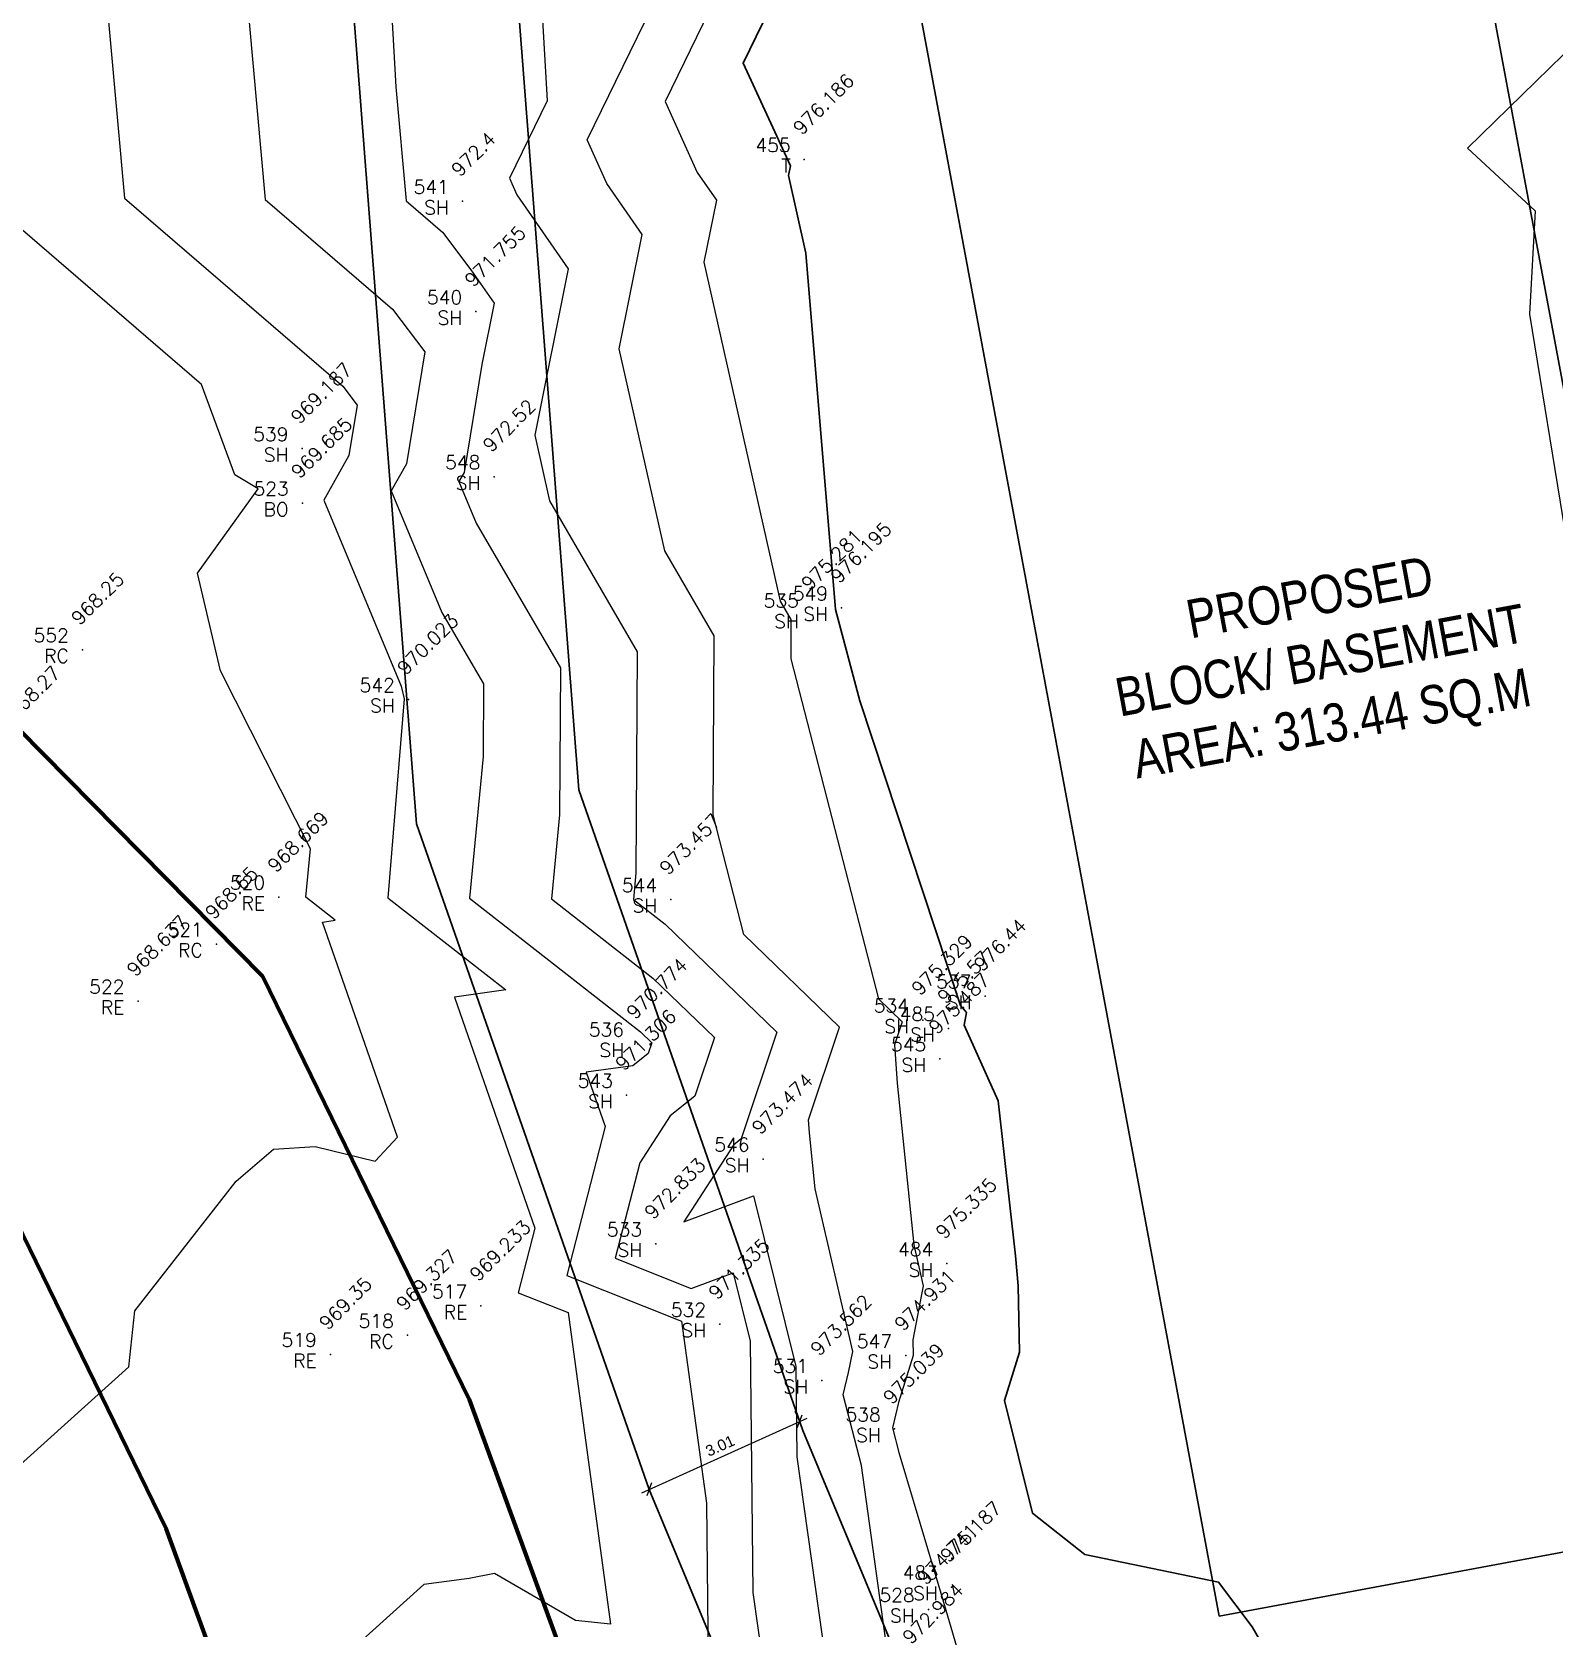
# Model space of a CAD drawing. Header units: metres. Extents: x 319894 to 3389272, y 120 to 6136017.
# Drawn here: x 321017 to 321044.77, y 3067885.54 to 3067914.64 of the extents above; entities that cross this region are included whole.
import ezdxf
from ezdxf.enums import TextEntityAlignment as Align

# ---------------------------------------------------------------- set-up
doc = ezdxf.new("R2010")
doc.units = ezdxf.units.M
doc.header["$MEASUREMENT"] = 0
doc.layers.get('Defpoints').update_dxf_attribs({"color": 254})
doc.layers.add('a_MUEBLE', color=255, linetype='Continuous', lineweight=5)
doc.layers.add('wall', color=4, linetype='Continuous', lineweight=30)
for name, color, linetype in [('BO', 7, 'Continuous'), ('Contour', 254, 'Continuous'), ('Index_Contour', 8, 'Continuous'), ('Points', 7, 'Continuous'), ('Points-ELV', 6, 'Continuous'), ('Points-NUM', 4, 'Continuous'), ('Points-TXT', 3, 'Continuous'), ('RC', 7, 'Continuous'), ('RE', 7, 'Continuous'), ('S-DIM', 7, 'Continuous'), ('SH', 7, 'Continuous'), ('T', 7, 'Continuous'), ('TEXT', 255, 'Continuous')]:
    doc.layers.add(name, color=color, linetype=linetype)
doc.styles.add('romans', font='romans.shx')
doc.styles.get("Standard").update_dxf_attribs({"font": 'arial.ttf'})
doc.dimstyles.get("Standard").update_dxf_attribs({"dimtxt": 0.2, "dimasz": 0.18, "dimexe": 0.2, "dimexo": 0.2, "dimgap": 0.09, "dimtad": 1, "dimzin": 0, "dimdsep": 46, "dimtxsty": 'Standard', "dimblk": 'OBLIQUE', "dimcen": 0.09, "dimdle": 0.15, "dimclrt": 7, "dimadec": 0, "dimazin": 0, "dimtfac": 1, "dimtofl": 0, "dimtmove": 0, "dimatfit": 3, "dimfxl": 0.3, "dimfxlon": 1, "dimtfillclr": 2, "dimtolj": 1, "dimtzin": 0, "dimarcsym": 0})

# ---------------------------------------------------------------- blocks, each defined once
blk = doc.blocks.new('POINTS')
at = {"layer": 'Points'}
blk.add_line((0, 0), (0, 0), dxfattribs=at)
blk.add_point((0, 0), dxfattribs=at)
at = {"layer": 'Points-ELV', "style": 'romans'}
blk.add_attdef('ELEV', text='', height=1, rotation=45, dxfattribs=at).set_placement((0, 0), align=Align.BOTTOM_LEFT)
at = {"layer": 'Points-NUM', "style": 'romans'}
blk.add_attdef('PTNUM', text='', height=1, dxfattribs=at).set_placement((0, 0), align=Align.BOTTOM_RIGHT)
at = {"layer": 'Points-TXT', "style": 'romans'}
blk.add_attdef('DESC', text='', height=1, dxfattribs=at).set_placement((0, 0), align=Align.BOTTOM_RIGHT)
blk = doc.blocks.new('SIT4')
at = {"color": 7}
for p, q in [((320293.225, 3067740.625, 1969.362), (320288.785, 3067745.123, 1969.362)), ((320293.225, 3067740.625, 1969.362), (320288.785, 3067745.123, 1969.362)), ((320296.995, 3067732.908, 1969.362), (320293.225, 3067740.625, 1969.362)), ((320296.995, 3067732.908, 1969.362), (320293.225, 3067740.625, 1969.362)), ((320291.466, 3067730.557, 1969.362), (320288.265, 3067737.109, 1969.362)), ((320291.466, 3067730.557, 1969.362), (320288.265, 3067737.109, 1969.362)), ((320300.4, 3067723.577, 1969.362), (320296.995, 3067732.908, 1969.362)), ((320295.151, 3067720.458, 1969.362), (320291.466, 3067730.557, 1969.362)), ((320295.151, 3067720.458, 1969.362), (320291.466, 3067730.557, 1969.362))]:
    blk.add_line(p, q, dxfattribs=at)
at = {"color": 1, "lineweight": 30, "elevation": 987.586}
blk.add_lwpolyline([(320370.962, 3067788.062), (320365.642, 3067786.817), (320365.22, 3067781.217), (320357.075, 3067768.983), (320351.198, 3067769.518), (320338.771, 3067776.828), (320320.261, 3067793.321), (320314.412, 3067798.558), (320311.03, 3067797.459), (320298.566, 3067783.015), (320298.855, 3067776.316), (320293.441, 3067769.683), (320295.803, 3067764.568), (320294.773, 3067759.718), (320296.035, 3067743.401), (320300.28, 3067731.268), (320306.229, 3067716.969), (320317.648, 3067711.854), (320321.527, 3067710.598), (320324.41, 3067708.85), (320339.069, 3067708.62), (320362.184, 3067707.54), (320368.815, 3067710.117), (320374.083, 3067711.085)], dxfattribs=at)
at = {"color": 1, "elevation": 987.586}
blk.add_lwpolyline([(320311.03, 3067797.459), (320298.566, 3067783.015), (320298.855, 3067776.316), (320293.441, 3067769.683), (320295.803, 3067764.568), (320294.773, 3067759.718), (320296.035, 3067743.401), (320300.28, 3067731.268), (320306.229, 3067716.969), (320315.045, 3067713.02), (320325.063, 3067714.996), (320328.066, 3067715.293), (320335.229, 3067717.481), (320341.617, 3067720.482), (320345.096, 3067723.545), (320351.898, 3067731.539), (320355.884, 3067738.417), (320358.002, 3067746.064), (320360.455, 3067757.695), (320361.102, 3067761.434), (320353.282, 3067760.331), (320350.46, 3067769.953), (320338.771, 3067776.828), (320320.261, 3067793.321)], dxfattribs=at)
at = {"color": 5, "lineweight": 30}
blk.add_lwpolyline([(320318.65, 3067721.661), (320316.246, 3067721.998), (320313.496, 3067722.881), (320312.652, 3067727.391), (320311.746, 3067727.952), (320311.278, 3067728.76), (320310.665, 3067729.575), (320308.226, 3067730.081), (320307.271, 3067730.836), (320306.764, 3067732.887), (320307.036, 3067733.768), (320307.013, 3067734.981), (320306.964, 3067735.528), (320306.647, 3067738.352), (320306.026, 3067739.733), (320306.07, 3067739.963), (320305.956, 3067740.088), (320304.123, 3067745.646), (320303.677, 3067747.311), (320303.14, 3067753.806), (320302.822, 3067755.22), (320302.858, 3067755.397), (320301.993, 3067757.272), (320304.019, 3067761.43)], dxfattribs=at)
at = {"layer": 'a_MUEBLE', "lineweight": 40, "elevation": 968}
blk.add_lwpolyline([(320288.785, 3067745.123), (320293.225, 3067740.625), (320296.995, 3067732.908), (320300.4, 3067723.577), (320306.229, 3067716.969), (320315.045, 3067713.02), (320325.063, 3067714.996)], dxfattribs=at)
at = {"layer": 'Contour'}
for points in [[(320317.201, 3067757.666), (320315.205, 3067755.722), (320316.442, 3067754.579), (320316.34, 3067752.693), (320316.988, 3067748.706)], [(320318.65, 3067721.661), (320316.246, 3067721.998), (320313.496, 3067722.881), (320312.652, 3067727.391), (320311.746, 3067727.952), (320311.278, 3067728.76), (320310.665, 3067729.575), (320308.226, 3067730.081), (320307.271, 3067730.836), (320306.764, 3067732.887), (320307.036, 3067733.768), (320307.013, 3067734.981), (320306.964, 3067735.528), (320306.647, 3067738.352), (320306.026, 3067739.733), (320306.07, 3067739.963), (320305.956, 3067740.088), (320304.123, 3067745.646), (320303.677, 3067747.311), (320303.14, 3067753.806), (320302.822, 3067755.22), (320302.858, 3067755.397), (320301.993, 3067757.272), (320304.019, 3067761.43)], [(320304.605, 3067728.465), (320304.15, 3067731.702), (320303.821, 3067732.99), (320303.917, 3067733.398), (320303.992, 3067733.779), (320303.307, 3067736.75), (320303.202, 3067737.766), (320303.184, 3067738.007), (320303.752, 3067739.697), (320302.007, 3067741.383), (320301.444, 3067743.565), (320301.464, 3067746.832), (320300.564, 3067748.378), (320299.735, 3067752.065), (320300.154, 3067754.145), (320299.51, 3067755.074), (320299.15, 3067755.872), (320300.984, 3067759.636)], [(320297.958, 3067764.602), (320298.416, 3067756.583), (320297.729, 3067755.172), (320297.864, 3067754.872), (320298.802, 3067753.519), (320298.191, 3067750.487), (320298.46, 3067749.291), (320300.062, 3067746.54), (320300.038, 3067742.506), (320299.992, 3067742.025), (320300.572, 3067741.572), (320302.611, 3067739.601), (320301.958, 3067737.657), (320301.815, 3067737.543), (320300.91, 3067736.146), (320302.184, 3067736.622), (320302.958, 3067733.511), (320302.976, 3067731.862), (320303.57, 3067727.638)], [(320295.181, 3067765.211), (320295.659, 3067756.841), (320295.847, 3067754.761), (320296.511, 3067754.19), (320297.026, 3067753.504), (320297.45, 3067752.893), (320297.225, 3067751.776), (320296.903, 3067749.81), (320296.808, 3067749.641), (320297.125, 3067748.884), (320298.661, 3067746.247), (320298.644, 3067743.568), (320298.498, 3067742.034), (320300.347, 3067740.591), (320301.47, 3067739.506), (320301.11, 3067738.435), (320300.665, 3067738.081), (320300.109, 3067737.222), (320299.662, 3067735.482), (320301.048, 3067734.929), (320301.813, 3067735.214), (320302.122, 3067733.972), (320302.172, 3067729.388), (320302.535, 3067726.811)], [(320292.619, 3067762.064), (320293.277, 3067754.785), (320295.6, 3067752.787), (320296.187, 3067752.005), (320295.853, 3067749.964), (320295.575, 3067749.472), (320296.5, 3067747.257), (320297.259, 3067745.954), (320297.251, 3067744.63), (320297.005, 3067742.044), (320300.121, 3067739.61), (320300.328, 3067739.41), (320300.262, 3067739.213), (320299.984, 3067738.991), (320299.131, 3067738.873), (320299.475, 3067737.886), (320298.776, 3067735.167), (320300.872, 3067734.332), (320301.324, 3067731.017), (320301.369, 3067726.914)], [(320295.299, 3067712.799), (320296.007, 3067712.284), (320296.173, 3067712.295), (320289.151, 3067720.021), (320284.848, 3067728.151), (320290.789, 3067733.501), (320290.895, 3067734.52), (320292.744, 3067736.889), (320293.426, 3067737.469), (320294.188, 3067737.522), (320295.282, 3067737.249), (320295.687, 3067737.691), (320294.32, 3067741.612), (320294.553, 3067741.645), (320294.018, 3067742.062), (320294.102, 3067742.946), (320292.458, 3067746.192), (320292.039, 3067747.973), (320293.149, 3067749.511), (320292.723, 3067749.762), (320292.111, 3067751.414), (320288.135, 3067754.833)]]:
    blk.add_lwpolyline(points, dxfattribs=at)
at = {"layer": 'Index_Contour'}
for points in [[(320303.552, 3067762.689), (320300.572, 3067756.572), (320301.157, 3067755.275), (320301.506, 3067754.771), (320301.278, 3067753.642), (320302.668, 3067747.464), (320302.866, 3067747.125), (320302.861, 3067746.408), (320304.461, 3067740.21), (320304.893, 3067739.792), (320304.753, 3067739.374), (320304.803, 3067738.675), (320305.108, 3067735.726), (320305.28, 3067734.98), (320305.087, 3067733.993), (320305.093, 3067733.711), (320304.828, 3067732.852), (320304.719, 3067732.392), (320304.835, 3067731.938), (320305.618, 3067729.315), (320306.156, 3067727.494)], [(320283.742, 3067765.232), (320289.777, 3067765.085), (320290.706, 3067754.809), (320294.689, 3067751.384), (320294.952, 3067751.033), (320294.803, 3067750.117), (320294.342, 3067749.302), (320295.758, 3067745.911), (320295.812, 3067745.679), (320295.511, 3067742.053), (320297.663, 3067740.373), (320296.726, 3067740.242), (320298.194, 3067736.033), (320297.89, 3067734.853), (320298.8, 3067734.49), (320299.574, 3067728.808), (320298.935, 3067728.877), (320297.456, 3067729.735), (320296.994, 3067729.644), (320296.17, 3067729.531), (320292.137, 3067725.899), (320298.769, 3067713.37), (320309.592, 3067701.463), (320309.301, 3067701.63)]]:
    blk.add_lwpolyline(points, dxfattribs=at)
at = {"layer": 'BO', "linetype": 'Continuous'}
ref = blk.add_blockref('POINTS', (320293.954, 3067749.249, 969.685), dxfattribs=at)
ref.add_attrib('PTNUM', '523', dxfattribs={"layer": 'Points-NUM', "height": 0.25, "style": 'romans'}).set_placement((320293.704, 3067749.311, 969.685), align=Align.BOTTOM_RIGHT)
ref.add_attrib('DESC', 'BO', dxfattribs={"layer": 'Points-TXT', "height": 0.25, "style": 'romans'}).set_placement((320293.704, 3067748.936, 969.685), align=Align.BOTTOM_RIGHT)
ref.add_attrib('ELEV', '969.685', dxfattribs={"layer": 'Points-ELV', "height": 0.25, "rotation": 45, "style": 'romans'}).set_placement((320293.954, 3067749.624, 969.685), align=Align.BOTTOM_LEFT)
at = {"layer": 'RC', "linetype": 'Continuous'}
ref = blk.add_blockref('POINTS', (320289.943, 3067746.577, 968.25), dxfattribs=at)
ref.add_attrib('PTNUM', '552', dxfattribs={"layer": 'Points-NUM', "height": 0.25, "style": 'romans'}).set_placement((320289.693, 3067746.639, 968.25), align=Align.BOTTOM_RIGHT)
ref.add_attrib('DESC', 'RC', dxfattribs={"layer": 'Points-TXT', "height": 0.25, "style": 'romans'}).set_placement((320289.693, 3067746.264, 968.25), align=Align.BOTTOM_RIGHT)
ref.add_attrib('ELEV', '968.25', dxfattribs={"layer": 'Points-ELV', "height": 0.25, "rotation": 45, "style": 'romans'}).set_placement((320289.943, 3067746.952, 968.25), align=Align.BOTTOM_LEFT)
ref = blk.add_blockref('POINTS', (320288.779, 3067744.866, 968.27), dxfattribs=at)
ref.add_attrib('PTNUM', '551', dxfattribs={"layer": 'Points-NUM', "height": 0.25, "style": 'romans'}).set_placement((320288.529, 3067744.928, 968.27), align=Align.BOTTOM_RIGHT)
ref.add_attrib('DESC', 'RC', dxfattribs={"layer": 'Points-TXT', "height": 0.25, "style": 'romans'}).set_placement((320288.529, 3067744.553, 968.27), align=Align.BOTTOM_RIGHT)
ref.add_attrib('ELEV', '968.27', dxfattribs={"layer": 'Points-ELV', "height": 0.25, "rotation": 45, "style": 'romans'}).set_placement((320288.779, 3067745.241, 968.27), align=Align.BOTTOM_LEFT)
ref = blk.add_blockref('POINTS', (320292.386, 3067741.211, 968.65), dxfattribs=at)
ref.add_attrib('PTNUM', '521', dxfattribs={"layer": 'Points-NUM', "height": 0.25, "style": 'romans'}).set_placement((320292.136, 3067741.273, 968.65), align=Align.BOTTOM_RIGHT)
ref.add_attrib('DESC', 'RC', dxfattribs={"layer": 'Points-TXT', "height": 0.25, "style": 'romans'}).set_placement((320292.136, 3067740.898, 968.65), align=Align.BOTTOM_RIGHT)
ref.add_attrib('ELEV', '968.65', dxfattribs={"layer": 'Points-ELV', "height": 0.25, "rotation": 45, "style": 'romans'}).set_placement((320292.386, 3067741.586, 968.65), align=Align.BOTTOM_LEFT)
ref = blk.add_blockref('POINTS', (320295.872, 3067734.077, 969.327), dxfattribs=at)
ref.add_attrib('PTNUM', '518', dxfattribs={"layer": 'Points-NUM', "height": 0.25, "style": 'romans'}).set_placement((320295.622, 3067734.139, 969.327), align=Align.BOTTOM_RIGHT)
ref.add_attrib('DESC', 'RC', dxfattribs={"layer": 'Points-TXT', "height": 0.25, "style": 'romans'}).set_placement((320295.622, 3067733.764, 969.327), align=Align.BOTTOM_RIGHT)
ref.add_attrib('ELEV', '969.327', dxfattribs={"layer": 'Points-ELV', "height": 0.25, "rotation": 45, "style": 'romans'}).set_placement((320295.872, 3067734.452, 969.327), align=Align.BOTTOM_LEFT)
at = {"layer": 'RE', "linetype": 'Continuous'}
ref = blk.add_blockref('POINTS', (320293.524, 3067742.066, 968.669), dxfattribs=at)
ref.add_attrib('PTNUM', '520', dxfattribs={"layer": 'Points-NUM', "height": 0.25, "style": 'romans'}).set_placement((320293.274, 3067742.128, 968.669), align=Align.BOTTOM_RIGHT)
ref.add_attrib('DESC', 'RE', dxfattribs={"layer": 'Points-TXT', "height": 0.25, "style": 'romans'}).set_placement((320293.274, 3067741.753, 968.669), align=Align.BOTTOM_RIGHT)
ref.add_attrib('ELEV', '968.669', dxfattribs={"layer": 'Points-ELV', "height": 0.25, "rotation": 45, "style": 'romans'}).set_placement((320293.524, 3067742.441, 968.669), align=Align.BOTTOM_LEFT)
ref = blk.add_blockref('POINTS', (320290.958, 3067740.169, 968.637), dxfattribs=at)
ref.add_attrib('PTNUM', '522', dxfattribs={"layer": 'Points-NUM', "height": 0.25, "style": 'romans'}).set_placement((320290.708, 3067740.231, 968.637), align=Align.BOTTOM_RIGHT)
ref.add_attrib('DESC', 'RE', dxfattribs={"layer": 'Points-TXT', "height": 0.25, "style": 'romans'}).set_placement((320290.708, 3067739.856, 968.637), align=Align.BOTTOM_RIGHT)
ref.add_attrib('ELEV', '968.637', dxfattribs={"layer": 'Points-ELV', "height": 0.25, "rotation": 45, "style": 'romans'}).set_placement((320290.958, 3067740.544, 968.637), align=Align.BOTTOM_LEFT)
ref = blk.add_blockref('POINTS', (320297.211, 3067734.612, 969.233), dxfattribs=at)
ref.add_attrib('PTNUM', '517', dxfattribs={"layer": 'Points-NUM', "height": 0.25, "style": 'romans'}).set_placement((320296.961, 3067734.674, 969.233), align=Align.BOTTOM_RIGHT)
ref.add_attrib('DESC', 'RE', dxfattribs={"layer": 'Points-TXT', "height": 0.25, "style": 'romans'}).set_placement((320296.961, 3067734.299, 969.233), align=Align.BOTTOM_RIGHT)
ref.add_attrib('ELEV', '969.233', dxfattribs={"layer": 'Points-ELV', "height": 0.25, "rotation": 45, "style": 'romans'}).set_placement((320297.211, 3067734.987, 969.233), align=Align.BOTTOM_LEFT)
ref = blk.add_blockref('POINTS', (320294.466, 3067733.727, 969.35), dxfattribs=at)
ref.add_attrib('PTNUM', '519', dxfattribs={"layer": 'Points-NUM', "height": 0.25, "style": 'romans'}).set_placement((320294.216, 3067733.789, 969.35), align=Align.BOTTOM_RIGHT)
ref.add_attrib('DESC', 'RE', dxfattribs={"layer": 'Points-TXT', "height": 0.25, "style": 'romans'}).set_placement((320294.216, 3067733.414, 969.35), align=Align.BOTTOM_RIGHT)
ref.add_attrib('ELEV', '969.35', dxfattribs={"layer": 'Points-ELV', "height": 0.25, "rotation": 45, "style": 'romans'}).set_placement((320294.466, 3067734.102, 969.35), align=Align.BOTTOM_LEFT)
at = {"layer": 'SH', "linetype": 'Continuous'}
ref = blk.add_blockref('POINTS', (320296.876, 3067754.752, 972.4), dxfattribs=at)
ref.add_attrib('PTNUM', '541', dxfattribs={"layer": 'Points-NUM', "height": 0.25, "style": 'romans'}).set_placement((320296.626, 3067754.814, 972.4), align=Align.BOTTOM_RIGHT)
ref.add_attrib('DESC', 'SH', dxfattribs={"layer": 'Points-TXT', "height": 0.25, "style": 'romans'}).set_placement((320296.626, 3067754.439, 972.4), align=Align.BOTTOM_RIGHT)
ref.add_attrib('ELEV', '972.4', dxfattribs={"layer": 'Points-ELV', "height": 0.25, "rotation": 45, "style": 'romans'}).set_placement((320296.876, 3067755.127, 972.4), align=Align.BOTTOM_LEFT)
ref = blk.add_blockref('POINTS', (320297.119, 3067752.74, 971.755), dxfattribs=at)
ref.add_attrib('PTNUM', '540', dxfattribs={"layer": 'Points-NUM', "height": 0.25, "style": 'romans'}).set_placement((320296.869, 3067752.802, 971.755), align=Align.BOTTOM_RIGHT)
ref.add_attrib('DESC', 'SH', dxfattribs={"layer": 'Points-TXT', "height": 0.25, "style": 'romans'}).set_placement((320296.869, 3067752.427, 971.755), align=Align.BOTTOM_RIGHT)
ref.add_attrib('ELEV', '971.755', dxfattribs={"layer": 'Points-ELV', "height": 0.25, "rotation": 45, "style": 'romans'}).set_placement((320297.119, 3067753.115, 971.755), align=Align.BOTTOM_LEFT)
ref = blk.add_blockref('POINTS', (320293.949, 3067750.243, 969.187), dxfattribs=at)
ref.add_attrib('PTNUM', '539', dxfattribs={"layer": 'Points-NUM', "height": 0.25, "style": 'romans'}).set_placement((320293.699, 3067750.305, 969.187), align=Align.BOTTOM_RIGHT)
ref.add_attrib('DESC', 'SH', dxfattribs={"layer": 'Points-TXT', "height": 0.25, "style": 'romans'}).set_placement((320293.699, 3067749.93, 969.187), align=Align.BOTTOM_RIGHT)
ref.add_attrib('ELEV', '969.187', dxfattribs={"layer": 'Points-ELV', "height": 0.25, "rotation": 45, "style": 'romans'}).set_placement((320293.949, 3067750.618, 969.187), align=Align.BOTTOM_LEFT)
ref = blk.add_blockref('POINTS', (320297.45, 3067749.73, 972.52), dxfattribs=at)
ref.add_attrib('PTNUM', '548', dxfattribs={"layer": 'Points-NUM', "height": 0.25, "style": 'romans'}).set_placement((320297.2, 3067749.792, 972.52), align=Align.BOTTOM_RIGHT)
ref.add_attrib('DESC', 'SH', dxfattribs={"layer": 'Points-TXT', "height": 0.25, "style": 'romans'}).set_placement((320297.2, 3067749.417, 972.52), align=Align.BOTTOM_RIGHT)
ref.add_attrib('ELEV', '972.52', dxfattribs={"layer": 'Points-ELV', "height": 0.25, "rotation": 45, "style": 'romans'}).set_placement((320297.45, 3067750.105, 972.52), align=Align.BOTTOM_LEFT)
ref = blk.add_blockref('POINTS', (320303.26, 3067747.208, 975.281), dxfattribs=at)
ref.add_attrib('PTNUM', '535', dxfattribs={"layer": 'Points-NUM', "height": 0.25, "style": 'romans'}).set_placement((320303.01, 3067747.27, 975.281), align=Align.BOTTOM_RIGHT)
ref.add_attrib('DESC', 'SH', dxfattribs={"layer": 'Points-TXT', "height": 0.25, "style": 'romans'}).set_placement((320303.01, 3067746.895, 975.281), align=Align.BOTTOM_RIGHT)
ref.add_attrib('ELEV', '975.281', dxfattribs={"layer": 'Points-ELV', "height": 0.25, "rotation": 45, "style": 'romans'}).set_placement((320303.26, 3067747.583, 975.281), align=Align.BOTTOM_LEFT)
ref = blk.add_blockref('POINTS', (320303.791, 3067747.339, 976.195), dxfattribs=at)
ref.add_attrib('PTNUM', '549', dxfattribs={"layer": 'Points-NUM', "height": 0.25, "style": 'romans'}).set_placement((320303.541, 3067747.401, 976.195), align=Align.BOTTOM_RIGHT)
ref.add_attrib('DESC', 'SH', dxfattribs={"layer": 'Points-TXT', "height": 0.25, "style": 'romans'}).set_placement((320303.541, 3067747.026, 976.195), align=Align.BOTTOM_RIGHT)
ref.add_attrib('ELEV', '976.195', dxfattribs={"layer": 'Points-ELV', "height": 0.25, "rotation": 45, "style": 'romans'}).set_placement((320303.791, 3067747.714, 976.195), align=Align.BOTTOM_LEFT)
ref = blk.add_blockref('POINTS', (320295.89, 3067745.668, 970.023), dxfattribs=at)
ref.add_attrib('PTNUM', '542', dxfattribs={"layer": 'Points-NUM', "height": 0.25, "style": 'romans'}).set_placement((320295.64, 3067745.73, 970.023), align=Align.BOTTOM_RIGHT)
ref.add_attrib('DESC', 'SH', dxfattribs={"layer": 'Points-TXT', "height": 0.25, "style": 'romans'}).set_placement((320295.64, 3067745.355, 970.023), align=Align.BOTTOM_RIGHT)
ref.add_attrib('ELEV', '970.023', dxfattribs={"layer": 'Points-ELV', "height": 0.25, "rotation": 45, "style": 'romans'}).set_placement((320295.89, 3067746.043, 970.023), align=Align.BOTTOM_LEFT)
ref = blk.add_blockref('POINTS', (320300.675, 3067742.021, 973.457), dxfattribs=at)
ref.add_attrib('PTNUM', '544', dxfattribs={"layer": 'Points-NUM', "height": 0.25, "style": 'romans'}).set_placement((320300.425, 3067742.083, 973.457), align=Align.BOTTOM_RIGHT)
ref.add_attrib('DESC', 'SH', dxfattribs={"layer": 'Points-TXT', "height": 0.25, "style": 'romans'}).set_placement((320300.425, 3067741.708, 973.457), align=Align.BOTTOM_RIGHT)
ref.add_attrib('ELEV', '973.457', dxfattribs={"layer": 'Points-ELV', "height": 0.25, "rotation": 45, "style": 'romans'}).set_placement((320300.675, 3067742.396, 973.457), align=Align.BOTTOM_LEFT)
ref = blk.add_blockref('POINTS', (320306.407, 3067740.261, 976.44), dxfattribs=at)
ref.add_attrib('PTNUM', '537', dxfattribs={"layer": 'Points-NUM', "height": 0.25, "style": 'romans'}).set_placement((320306.157, 3067740.323, 976.44), align=Align.BOTTOM_RIGHT)
ref.add_attrib('DESC', 'SH', dxfattribs={"layer": 'Points-TXT', "height": 0.25, "style": 'romans'}).set_placement((320306.157, 3067739.948, 976.44), align=Align.BOTTOM_RIGHT)
ref.add_attrib('ELEV', '976.44', dxfattribs={"layer": 'Points-ELV', "height": 0.25, "rotation": 45, "style": 'romans'}).set_placement((320306.407, 3067740.636, 976.44), align=Align.BOTTOM_LEFT)
ref = blk.add_blockref('POINTS', (320305.269, 3067739.824, 975.329), dxfattribs=at)
ref.add_attrib('PTNUM', '534', dxfattribs={"layer": 'Points-NUM', "height": 0.25, "style": 'romans'}).set_placement((320305.019, 3067739.886, 975.329), align=Align.BOTTOM_RIGHT)
ref.add_attrib('DESC', 'SH', dxfattribs={"layer": 'Points-TXT', "height": 0.25, "style": 'romans'}).set_placement((320305.019, 3067739.511, 975.329), align=Align.BOTTOM_RIGHT)
ref.add_attrib('ELEV', '975.329', dxfattribs={"layer": 'Points-ELV', "height": 0.25, "rotation": 45, "style": 'romans'}).set_placement((320305.269, 3067740.199, 975.329), align=Align.BOTTOM_LEFT)
ref = blk.add_blockref('POINTS', (320305.742, 3067739.673, 975.57), dxfattribs=at)
ref.add_attrib('PTNUM', '485', dxfattribs={"layer": 'Points-NUM', "height": 0.25, "style": 'romans'}).set_placement((320305.492, 3067739.735, 975.57), align=Align.BOTTOM_RIGHT)
ref.add_attrib('DESC', 'SH', dxfattribs={"layer": 'Points-TXT', "height": 0.25, "style": 'romans'}).set_placement((320305.492, 3067739.36, 975.57), align=Align.BOTTOM_RIGHT)
ref.add_attrib('ELEV', '975.57', dxfattribs={"layer": 'Points-ELV', "height": 0.25, "rotation": 45, "style": 'romans'}).set_placement((320305.742, 3067740.048, 975.57), align=Align.BOTTOM_LEFT)
ref = blk.add_blockref('POINTS', (320300.071, 3067739.389, 970.774), dxfattribs=at)
ref.add_attrib('PTNUM', '536', dxfattribs={"layer": 'Points-NUM', "height": 0.25, "style": 'romans'}).set_placement((320299.821, 3067739.451, 970.774), align=Align.BOTTOM_RIGHT)
ref.add_attrib('DESC', 'SH', dxfattribs={"layer": 'Points-TXT', "height": 0.25, "style": 'romans'}).set_placement((320299.821, 3067739.076, 970.774), align=Align.BOTTOM_RIGHT)
ref.add_attrib('ELEV', '970.774', dxfattribs={"layer": 'Points-ELV', "height": 0.25, "rotation": 45, "style": 'romans'}).set_placement((320300.071, 3067739.764, 970.774), align=Align.BOTTOM_LEFT)
ref = blk.add_blockref('POINTS', (320305.583, 3067739.118, 975.487), dxfattribs=at)
ref.add_attrib('PTNUM', '545', dxfattribs={"layer": 'Points-NUM', "height": 0.25, "style": 'romans'}).set_placement((320305.333, 3067739.18, 975.487), align=Align.BOTTOM_RIGHT)
ref.add_attrib('DESC', 'SH', dxfattribs={"layer": 'Points-TXT', "height": 0.25, "style": 'romans'}).set_placement((320305.333, 3067738.805, 975.487), align=Align.BOTTOM_RIGHT)
ref.add_attrib('ELEV', '975.487', dxfattribs={"layer": 'Points-ELV', "height": 0.25, "rotation": 45, "style": 'romans'}).set_placement((320305.583, 3067739.493, 975.487), align=Align.BOTTOM_LEFT)
ref = blk.add_blockref('POINTS', (320299.868, 3067738.454, 971.306), dxfattribs=at)
ref.add_attrib('PTNUM', '543', dxfattribs={"layer": 'Points-NUM', "height": 0.25, "style": 'romans'}).set_placement((320299.618, 3067738.516, 971.306), align=Align.BOTTOM_RIGHT)
ref.add_attrib('DESC', 'SH', dxfattribs={"layer": 'Points-TXT', "height": 0.25, "style": 'romans'}).set_placement((320299.618, 3067738.141, 971.306), align=Align.BOTTOM_RIGHT)
ref.add_attrib('ELEV', '971.306', dxfattribs={"layer": 'Points-ELV', "height": 0.25, "rotation": 45, "style": 'romans'}).set_placement((320299.868, 3067738.829, 971.306), align=Align.BOTTOM_LEFT)
ref = blk.add_blockref('POINTS', (320302.36, 3067737.289, 973.474), dxfattribs=at)
ref.add_attrib('PTNUM', '546', dxfattribs={"layer": 'Points-NUM', "height": 0.25, "style": 'romans'}).set_placement((320302.11, 3067737.351, 973.474), align=Align.BOTTOM_RIGHT)
ref.add_attrib('DESC', 'SH', dxfattribs={"layer": 'Points-TXT', "height": 0.25, "style": 'romans'}).set_placement((320302.11, 3067736.976, 973.474), align=Align.BOTTOM_RIGHT)
ref.add_attrib('ELEV', '973.474', dxfattribs={"layer": 'Points-ELV', "height": 0.25, "rotation": 45, "style": 'romans'}).set_placement((320302.36, 3067737.664, 973.474), align=Align.BOTTOM_LEFT)
ref = blk.add_blockref('POINTS', (320300.4, 3067735.744, 972.833), dxfattribs=at)
ref.add_attrib('PTNUM', '533', dxfattribs={"layer": 'Points-NUM', "height": 0.25, "style": 'romans'}).set_placement((320300.15, 3067735.806, 972.833), align=Align.BOTTOM_RIGHT)
ref.add_attrib('DESC', 'SH', dxfattribs={"layer": 'Points-TXT', "height": 0.25, "style": 'romans'}).set_placement((320300.15, 3067735.431, 972.833), align=Align.BOTTOM_RIGHT)
ref.add_attrib('ELEV', '972.833', dxfattribs={"layer": 'Points-ELV', "height": 0.25, "rotation": 45, "style": 'romans'}).set_placement((320300.4, 3067736.119, 972.833), align=Align.BOTTOM_LEFT)
ref = blk.add_blockref('POINTS', (320305.712, 3067735.383, 975.335), dxfattribs=at)
ref.add_attrib('PTNUM', '484', dxfattribs={"layer": 'Points-NUM', "height": 0.25, "style": 'romans'}).set_placement((320305.462, 3067735.445, 975.335), align=Align.BOTTOM_RIGHT)
ref.add_attrib('DESC', 'SH', dxfattribs={"layer": 'Points-TXT', "height": 0.25, "style": 'romans'}).set_placement((320305.462, 3067735.07, 975.335), align=Align.BOTTOM_RIGHT)
ref.add_attrib('ELEV', '975.335', dxfattribs={"layer": 'Points-ELV', "height": 0.25, "rotation": 45, "style": 'romans'}).set_placement((320305.712, 3067735.758, 975.335), align=Align.BOTTOM_LEFT)
ref = blk.add_blockref('POINTS', (320301.567, 3067734.279, 971.335), dxfattribs=at)
ref.add_attrib('PTNUM', '532', dxfattribs={"layer": 'Points-NUM', "height": 0.25, "style": 'romans'}).set_placement((320301.317, 3067734.341, 971.335), align=Align.BOTTOM_RIGHT)
ref.add_attrib('DESC', 'SH', dxfattribs={"layer": 'Points-TXT', "height": 0.25, "style": 'romans'}).set_placement((320301.317, 3067733.966, 971.335), align=Align.BOTTOM_RIGHT)
ref.add_attrib('ELEV', '971.335', dxfattribs={"layer": 'Points-ELV', "height": 0.25, "rotation": 45, "style": 'romans'}).set_placement((320301.567, 3067734.654, 971.335), align=Align.BOTTOM_LEFT)
ref = blk.add_blockref('POINTS', (320304.959, 3067733.707, 974.931), dxfattribs=at)
ref.add_attrib('PTNUM', '547', dxfattribs={"layer": 'Points-NUM', "height": 0.25, "style": 'romans'}).set_placement((320304.709, 3067733.769, 974.931), align=Align.BOTTOM_RIGHT)
ref.add_attrib('DESC', 'SH', dxfattribs={"layer": 'Points-TXT', "height": 0.25, "style": 'romans'}).set_placement((320304.709, 3067733.394, 974.931), align=Align.BOTTOM_RIGHT)
ref.add_attrib('ELEV', '974.931', dxfattribs={"layer": 'Points-ELV', "height": 0.25, "rotation": 45, "style": 'romans'}).set_placement((320304.959, 3067734.082, 974.931), align=Align.BOTTOM_LEFT)
ref = blk.add_blockref('POINTS', (320303.428, 3067733.253, 973.562), dxfattribs=at)
ref.add_attrib('PTNUM', '531', dxfattribs={"layer": 'Points-NUM', "height": 0.25, "style": 'romans'}).set_placement((320303.178, 3067733.315, 973.562), align=Align.BOTTOM_RIGHT)
ref.add_attrib('DESC', 'SH', dxfattribs={"layer": 'Points-TXT', "height": 0.25, "style": 'romans'}).set_placement((320303.178, 3067732.94, 973.562), align=Align.BOTTOM_RIGHT)
ref.add_attrib('ELEV', '973.562', dxfattribs={"layer": 'Points-ELV', "height": 0.25, "rotation": 45, "style": 'romans'}).set_placement((320303.428, 3067733.628, 973.562), align=Align.BOTTOM_LEFT)
ref = blk.add_blockref('POINTS', (320304.754, 3067732.369, 975.039), dxfattribs=at)
ref.add_attrib('PTNUM', '538', dxfattribs={"layer": 'Points-NUM', "height": 0.25, "style": 'romans'}).set_placement((320304.504, 3067732.431, 975.039), align=Align.BOTTOM_RIGHT)
ref.add_attrib('DESC', 'SH', dxfattribs={"layer": 'Points-TXT', "height": 0.25, "style": 'romans'}).set_placement((320304.504, 3067732.056, 975.039), align=Align.BOTTOM_RIGHT)
ref.add_attrib('ELEV', '975.039', dxfattribs={"layer": 'Points-ELV', "height": 0.25, "rotation": 45, "style": 'romans'}).set_placement((320304.754, 3067732.744, 975.039), align=Align.BOTTOM_LEFT)
ref = blk.add_blockref('POINTS', (320305.795, 3067729.487, 975.187), dxfattribs=at)
ref.add_attrib('PTNUM', '483', dxfattribs={"layer": 'Points-NUM', "height": 0.25, "style": 'romans'}).set_placement((320305.545, 3067729.549, 975.187), align=Align.BOTTOM_RIGHT)
ref.add_attrib('DESC', 'SH', dxfattribs={"layer": 'Points-TXT', "height": 0.25, "style": 'romans'}).set_placement((320305.545, 3067729.174, 975.187), align=Align.BOTTOM_RIGHT)
ref.add_attrib('ELEV', '975.187', dxfattribs={"layer": 'Points-ELV', "height": 0.25, "rotation": 45, "style": 'romans'}).set_placement((320305.795, 3067729.862, 975.187), align=Align.BOTTOM_LEFT)
ref = blk.add_blockref('POINTS', (320305.373, 3067729.078, 974.741), dxfattribs=at)
ref.add_attrib('PTNUM', '528', dxfattribs={"layer": 'Points-NUM', "height": 0.25, "style": 'romans'}).set_placement((320305.123, 3067729.14, 974.741), align=Align.BOTTOM_RIGHT)
ref.add_attrib('DESC', 'SH', dxfattribs={"layer": 'Points-TXT', "height": 0.25, "style": 'romans'}).set_placement((320305.123, 3067728.765, 974.741), align=Align.BOTTOM_RIGHT)
ref.add_attrib('ELEV', '974.741', dxfattribs={"layer": 'Points-ELV', "height": 0.25, "rotation": 45, "style": 'romans'}).set_placement((320305.373, 3067729.453, 974.741), align=Align.BOTTOM_LEFT)
ref = blk.add_blockref('POINTS', (320305.106, 3067727.997, 972.984), dxfattribs=at)
ref.add_attrib('PTNUM', '527', dxfattribs={"layer": 'Points-NUM', "height": 0.25, "style": 'romans'}).set_placement((320304.856, 3067728.059, 972.984), align=Align.BOTTOM_RIGHT)
ref.add_attrib('DESC', 'SH', dxfattribs={"layer": 'Points-TXT', "height": 0.25, "style": 'romans'}).set_placement((320304.856, 3067727.684, 972.984), align=Align.BOTTOM_RIGHT)
ref.add_attrib('ELEV', '972.984', dxfattribs={"layer": 'Points-ELV', "height": 0.25, "rotation": 45, "style": 'romans'}).set_placement((320305.106, 3067728.372, 972.984), align=Align.BOTTOM_LEFT)
at = {"layer": 'T', "linetype": 'Continuous'}
ref = blk.add_blockref('POINTS', (320303.11, 3067755.514, 976.186), dxfattribs=at)
ref.add_attrib('PTNUM', '455', dxfattribs={"layer": 'Points-NUM', "height": 0.25, "style": 'romans'}).set_placement((320302.86, 3067755.576, 976.186), align=Align.BOTTOM_RIGHT)
ref.add_attrib('DESC', 'T', dxfattribs={"layer": 'Points-TXT', "height": 0.25, "style": 'romans'}).set_placement((320302.86, 3067755.201, 976.186), align=Align.BOTTOM_RIGHT)
ref.add_attrib('ELEV', '976.186', dxfattribs={"layer": 'Points-ELV', "height": 0.25, "rotation": 45, "style": 'romans'}).set_placement((320303.11, 3067755.889, 976.186), align=Align.BOTTOM_LEFT)
blk = doc.blocks.new('_Oblique')
at = {"color": 0, "linetype": 'ByBlock', "lineweight": -2}
blk.add_line((-0.5, -0.5), (0.5, 0.5), dxfattribs=at)
blk = doc.blocks.new('*D639')
at = {"layer": 'Defpoints', "color": 0, "transparency": 16777216}
for p in [(321031.005, 3067889.308), (321031.005, 3067889.308), (321028.26, 3067888.07, 987.586)]:
    blk.add_point(p, dxfattribs=at)
at = {"layer": 'S-DIM', "color": 0, "lineweight": -2, "transparency": 16777216}
for p, q in [((321031.005, 3067889.308), (321030.923, 3067889.49)), ((321028.123, 3067888.009), (321031.142, 3067889.37)), ((321028.178, 3067888.253), (321028.178, 3067888.253))]:
    blk.add_line(p, q, dxfattribs=at)
at = {"layer": 'S-DIM', "color": 0, "lineweight": -2, "transparency": 16777216, "xscale": 0.18, "yscale": 0.18, "zscale": 0.18}
for p, rotation in [((321031.005, 3067889.308), 24.26879794498241), ((321028.26, 3067888.07), 204.2687979449824)]:
    blk.add_blockref('_Oblique', p, dxfattribs=dict(at, rotation=rotation))
at = {"layer": 'S-DIM', "color": 7, "transparency": 16777216, "insert": (321029.553, 3067888.864), "char_height": 0.2, "attachment_point": 5, "rotation": 24.2688}
blk.add_mtext('\\A1;3.01', dxfattribs=at)

msp = doc.modelspace()

# ---------------------------------------------------------------- linework, layer by layer
at = {"color": 1, "lineweight": 30, "elevation": 987.586}
msp.add_lwpolyline([(321098.942, 3067944.864), (321093.622, 3067943.619), (321093.2, 3067938.019), (321085.055, 3067925.785), (321079.178, 3067926.321), (321066.751, 3067933.63), (321048.241, 3067950.123), (321042.392, 3067955.36), (321039.01, 3067954.261), (321026.546, 3067939.817), (321026.835, 3067933.118), (321021.421, 3067926.486), (321023.783, 3067921.37), (321022.753, 3067916.52), (321024.015, 3067900.204), (321028.26, 3067888.07), (321034.209, 3067873.771), (321045.628, 3067868.657), (321049.507, 3067867.4), (321052.39, 3067865.652), (321067.049, 3067865.422), (321090.164, 3067864.343), (321096.795, 3067866.919), (321102.063, 3067867.887)], dxfattribs=at)
at = {"color": 3, "lineweight": 30, "elevation": 987.586}
msp.add_lwpolyline([(321098.344, 3067941.643), (321096.448, 3067941.199), (321096.133, 3067937.01), (321086.562, 3067922.636), (321078.237, 3067923.394), (321064.976, 3067931.194), (321046.243, 3067947.885), (321041.677, 3067951.974), (321040.734, 3067951.667), (321029.594, 3067938.758), (321029.881, 3067932.106), (321024.931, 3067926.041), (321026.925, 3067921.723), (321025.777, 3067916.32), (321026.976, 3067900.825), (321031.063, 3067889.143), (321036.522, 3067876.023), (321046.707, 3067871.461), (321050.764, 3067870.146), (321053.25, 3067868.639), (321067.143, 3067868.421), (321089.669, 3067867.369), (321095.973, 3067869.818), (321100.603, 3067870.669)], dxfattribs=at)
at = {"color": 2, "lineweight": 158}
for points in [[(321098.336, 3067931.681), (321096.027, 3067923.183), (321095.668, 3067921.113), (321093.612, 3067910.047), (321092.784, 3067906.041), (321091.815, 3067901.445), (321089.441, 3067892.876), (321084.828, 3067884.916), (321077.365, 3067876.13), (321072.921, 3067872.217), (321065.372, 3067868.67), (321057.229, 3067866.183), (321048.368, 3067865.307), (321040.877, 3067865.49), (321036.121, 3067866.524), (321028.832, 3067870.795), (321023.131, 3067877.26), (321019.446, 3067887.359), (321016.245, 3067893.911)], [(321016.765, 3067901.925), (321021.205, 3067897.427), (321024.975, 3067889.711), (321028.38, 3067880.379), (321034.209, 3067873.771), (321043.025, 3067869.822), (321053.043, 3067871.798)]]:
    msp.add_lwpolyline(points, dxfattribs=at)
at = {"layer": 'wall'}
for p, q in [((321048.762, 3067887.644), (321043.171, 3067917.627)), ((321033.065, 3067915.742), (321038.656, 3067885.759)), ((321038.656, 3067885.759), (321076.869, 3067892.885))]:
    msp.add_line(p, q, dxfattribs=at)

# ---------------------------------------------------------------- block references
at = {"color": 251, "true_color": 0x636466}
msp.add_blockref('SIT4', (727.98, 156.802), dxfattribs=at)

# ---------------------------------------------------------------- texts
at = {"layer": 'TEXT', "linetype": 'Continuous', "insert": (321030.196, 3067902.826), "char_height": 0.7, "width": 20.33133, "attachment_point": 1, "rotation": 10.472}
msp.add_mtext('\\pi7.94605;{\\fArial Narrow|b0|i0|c0|p34;PROPOSED\\P\\pi6.41522;BLOCK/ BASEMENT\\P\\pi6.51836;AREA: 313.44 SQ.M}', dxfattribs=at)

# ---------------------------------------------------------------- dimensions: what is measured, and where the dimension line sits
at = {"layer": 'S-DIM', "color": 1}
dim = msp.add_aligned_dim(p1=(321028.26, 3067888.07, 987.586), p2=(321031.005, 3067889.308), distance=0, dimstyle='Standard', dxfattribs=at)
dim.commit()
dim.dimension.update_dxf_attribs({"geometry": '*D639', "text_midpoint": (321029.553, 3067888.864)})

doc.saveas('drawing.dxf')
